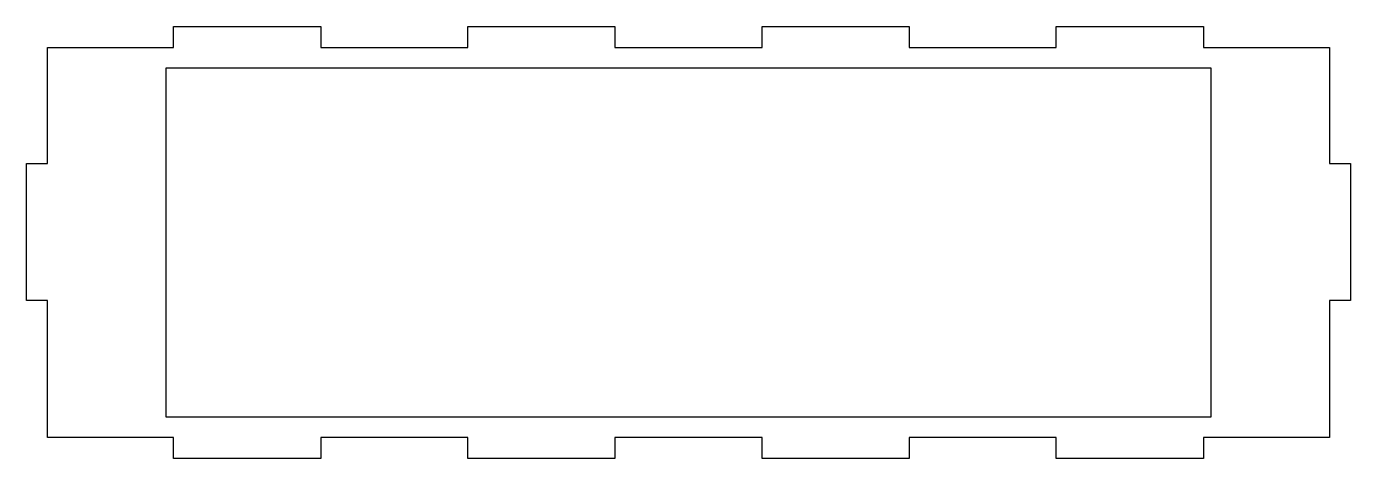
# Model space of a CAD drawing. Header units: millimetres. Extents: x -190 to 0, y 0 to 62.
import ezdxf

# ---------------------------------------------------------------- set-up
doc = ezdxf.new("R2010")
doc.units = ezdxf.units.MM
doc.layers.get('0').update_dxf_attribs({"linetype": 'CONTINUOUS'})

msp = doc.modelspace()

# ---------------------------------------------------------------- linework, layer by layer
for points in [[(-187, 59), (-168.89, 59), (-168.89, 62), (-147.78, 62), (-147.78, 59), (-126.67, 59), (-126.67, 62), (-105.56, 62), (-105.56, 59), (-84.44, 59), (-84.44, 62), (-63.33, 62), (-63.33, 59), (-42.22, 59), (-42.22, 62), (-21.11, 62), (-21.11, 59), (-3, 59), (-3, 42.33), (0, 42.33), (0, 22.67), (-3, 22.67), (-3, 3), (-21.11, 3), (-21.11, 0), (-42.22, 0), (-42.22, 3), (-63.33, 3), (-63.33, 0), (-84.44, 0), (-84.44, 3), (-105.56, 3), (-105.56, 0), (-126.67, 0), (-126.67, 3), (-147.78, 3), (-147.78, 0), (-168.89, 0), (-168.89, 3), (-187, 3), (-187, 22.67), (-190, 22.67), (-190, 42.33), (-187, 42.33)], [(-20, 56), (-170, 56), (-170, 6), (-20, 6)]]:
    msp.add_lwpolyline(points, close=True)

doc.saveas('drawing.dxf')
